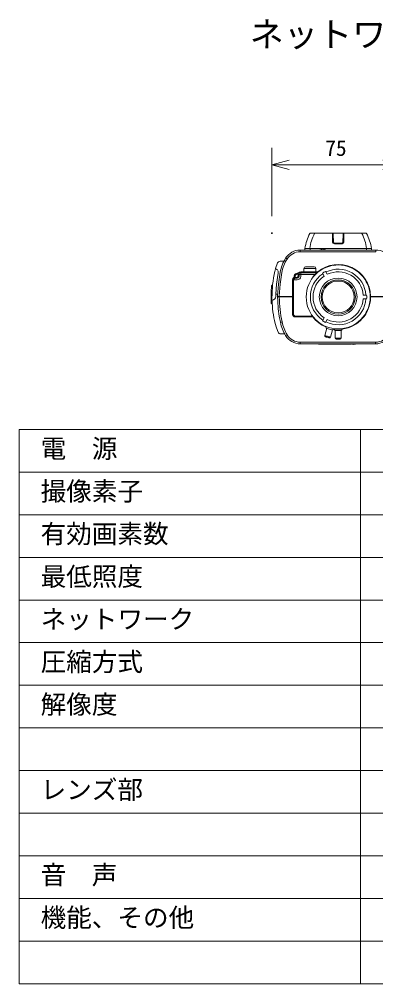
# Model space of a CAD drawing. Units: millimetres, scale not verified. Extents: x -63 to 62, y -56 to 57.
# Drawn here: x -62.5 to -20.7, y -56.4 to 56.7 of the extents above; entities that cross this region are included whole.
import ezdxf
from ezdxf.enums import TextEntityAlignment as Align

# ---------------------------------------------------------------- set-up
doc = ezdxf.new("R2010")
doc.units = ezdxf.units.MM
doc.header["$LTSCALE"] = 0.1
doc.header["$PDMODE"] = 32
doc.header["$PDSIZE"] = 0.05
for name, color, linetype, lineweight in [('0-0_0', 7, 'Continuous', 9), ('0-1_WAKU', 1, 'Continuous', 18), ('0-5_GAIKEI', 1, 'Continuous', 18), ('0-6_SUNPO', 7, 'Continuous', 9)]:
    doc.layers.add(name, color=color, linetype=linetype, lineweight=lineweight)
doc.layers.add('0-2_MOJI1', color=7, linetype='Continuous')
doc.layers.add('0-4_DEFPOINTS', color=7, linetype='Continuous')
doc.styles.add('ＭＳ ゴシック', font='')
doc.styles.get('ＭＳ ゴシック').set_extended_font_data('MS Gothic')

# ---------------------------------------------------------------- blocks, each defined once
blk = doc.blocks.new('_OPEN30')
at = {"layer": '0-0_0'}
blk.add_line((0, 0), (-1, 0), dxfattribs=at)
blk.add_lwpolyline([(-1, 0.26795), (0, 0), (-1, -0.26795)], dxfattribs=at)
blk = doc.blocks.new('D4')
at = {"layer": '0-4_DEFPOINTS'}
for p in [(-10.4347, 26.3536), (-25.4347, 18.3536), (-10.4347, 18.3536)]:
    blk.add_point(p, dxfattribs=at)
at = {"layer": '0-6_SUNPO'}
for p, q in [((-25.4347, 20.3536), (-25.4347, 28.3536)), ((-10.4347, 20.3536), (-10.4347, 28.3536)), ((-23.4347, 26.3536), (-12.4347, 26.3536))]:
    blk.add_line(p, q, dxfattribs=at)
at = {"layer": '0-6_SUNPO', "xscale": 2, "yscale": 2, "rotation": 180}
blk.add_blockref('_OPEN30', (-25.4347, 26.3536), dxfattribs=at)
at = {"layer": '0-6_SUNPO', "xscale": 2, "yscale": 2}
blk.add_blockref('_OPEN30', (-10.4347, 26.3536), dxfattribs=at)
at = {"layer": '0-6_SUNPO', "style": 'ＭＳ ゴシック'}
blk.add_text('75', height=1.833, dxfattribs=at).set_placement((-19.1847, 26.8536), align=Align.BOTTOM_LEFT)

msp = doc.modelspace()

# ---------------------------------------------------------------- linework, layer by layer
at = {"layer": '0-1_WAKU', "color": 4}
for p, q in [((-62.5001, 8.628), (62.4999, 8.628)), ((-62.5001, 8.628), (-62.5001, -56.372)), ((-22.5001, 8.628), (-22.5001, -56.372)), ((62.4999, -56.372), (-62.5001, -56.372))]:
    msp.add_line(p, q, dxfattribs=at)
at = {"layer": '0-1_WAKU'}
for p, q in [((-62.5001, 3.628), (62.4999, 3.628)), ((-62.5001, -1.372), (62.4999, -1.372)), ((-62.5001, -6.372), (62.4999, -6.372)), ((-62.5001, -11.372), (62.4999, -11.372)), ((-62.5001, -16.372), (62.4999, -16.372)), ((-62.5001, -21.372), (62.4999, -21.372)), ((-62.5001, -26.372), (62.4999, -26.372)), ((-62.5001, -31.372), (62.4999, -31.372)), ((-62.5001, -36.372), (62.4999, -36.372)), ((62.4999, -41.372), (-62.5001, -41.372)), ((62.4999, -46.372), (-62.5001, -46.372)), ((62.4999, -51.372), (-62.5001, -51.372))]:
    msp.add_line(p, q, dxfattribs=at)
at = {"layer": '0-5_GAIKEI', "color": 7}
for p, q in [((-21.8894, 31.672), (-28.3674, 31.672)), ((-29.5835, 29.672), (-20.7328, 29.672)), ((-29.0284, 29.672), (-29.0284, 29.8719)), ((-21.2284, 29.8719), (-21.2284, 29.672)), ((-20.7429, 18.672), (-29.5735, 18.672))]:
    msp.add_line(p, q, dxfattribs=at)
at = {"layer": '0-5_GAIKEI'}
for p, q in [((-27.8983, 31.672), (-27.8983, 31.6083)), ((-25.7976, 31.6083), (-25.7976, 31.672)), ((-24.4591, 31.672), (-24.4591, 31.6083)), ((-22.3584, 31.672), (-22.3584, 31.6083)), ((-25.7801, 30.6048), (-25.7976, 31.6083)), ((-25.6976, 31.5738), (-25.6801, 30.5703)), ((-24.5767, 30.5703), (-24.5591, 31.5738)), ((-24.4591, 31.6083), (-24.4767, 30.6048)), ((-29.5836, 29.4738), (-20.7328, 29.4738)), ((-21.2284, 29.872), (-29.0284, 29.872)), ((-28.4284, 29.872), (-28.4284, 29.672)), ((-27.1984, 29.7147), (-27.1984, 29.7134)), ((-26.9884, 29.7334), (-26.9884, 29.7134)), ((-26.8684, 29.7134), (-26.8684, 29.7334)), ((-26.6584, 29.7134), (-26.6584, 29.7147)), ((-25.5801, 30.472), (-24.6766, 30.472)), ((-24.6766, 30.4083), (-25.5801, 30.4083)), ((-21.8284, 29.672), (-21.8284, 29.872)), ((-31.2688, 28.7454), (-31.2883, 28.7179)), ((-32.5283, 27.2734), (-32.5481, 27.188)), ((-32.4827, 27.4525), (-32.4795, 27.4639)), ((-32.4551, 27.4566), (-32.3151, 27.3932)), ((-29.1484, 27.522), (-29.1484, 27.122)), ((-27.7484, 27.522), (-29.1484, 27.522)), ((-28.4484, 27.722), (-28.9484, 27.722)), ((-27.9484, 27.722), (-28.4484, 27.722)), ((-27.7484, 27.122), (-27.7484, 27.522)), ((-26.5641, 27.0988), (-26.6042, 27.1683)), ((-30.4684, 26.1779), (-30.4684, 26.182)), ((-30.4684, 22.1209), (-30.4684, 26.1779)), ((-30.3625, 26.1631), (-30.4684, 26.1779)), ((-30.3625, 22.1357), (-30.3625, 26.1631)), ((-30.2373, 26.4935), (-30.2942, 26.5156)), ((-30.1649, 26.4655), (-30.1623, 26.4655)), ((-29.917, 26.1712), (-30.1628, 26.1712)), ((-30.1623, 26.4655), (-29.9716, 26.4655)), ((-29.917, 26.3709), (-30.1547, 26.3709)), ((-29.8399, 26.891), (-29.862, 26.9478)), ((-29.8118, 26.8185), (-29.8118, 26.816)), ((-29.8118, 26.816), (-29.8118, 26.6252)), ((-29.7172, 26.5706), (-29.7172, 26.8083)), ((-29.1412, 27.122), (-29.5242, 27.122)), ((-29.5242, 27.122), (-29.5094, 27.0161)), ((-29.5175, 26.8164), (-29.5175, 26.5706)), ((-27.8297, 26.8164), (-29.5175, 26.8164)), ((-27.63, 27.0161), (-29.5094, 27.0161)), ((-29.1438, 27.122), (-29.1412, 27.122)), ((-29.1412, 27.122), (-28.4484, 27.122)), ((-28.4484, 27.122), (-27.7555, 27.122)), ((-28.0851, 26.5658), (-28.0677, 26.5008)), ((-27.7555, 27.122), (-27.5241, 27.122)), ((-27.7555, 27.122), (-27.753, 27.122)), ((-26.5641, 27.0988), (-26.4064, 26.8257)), ((-32.8258, 25.472), (-32.8258, 25.5713)), ((-32.855, 23.7872), (-32.6926, 23.8339)), ((-32.4448, 24.492), (-32.4467, 24.3954)), ((-32.2149, 24.492), (-32.4448, 24.492)), ((-32.2284, 24.272), (-32.2291, 24.232)), ((-32.0291, 24.232), (-32.2291, 24.232)), ((-32.0284, 24.172), (-32.2284, 24.172)), ((-32.0291, 24.232), (-32.0284, 24.2703)), ((-32.0291, 24.232), (-30.4684, 24.232)), ((-30.4684, 24.172), (-32.0284, 24.172)), ((-22.1912, 24.392), (-21.8758, 24.392)), ((-21.8758, 23.952), (-22.1912, 23.952)), ((-21.8758, 24.392), (-21.7956, 24.392)), ((-21.7956, 23.952), (-21.8758, 23.952)), ((-21.329, 24.232), (-21.3297, 24.272)), ((-21.329, 24.232), (-18.2873, 24.232)), ((-21.3278, 24.172), (-21.3289, 24.1057)), ((-18.288, 24.172), (-21.3278, 24.172)), ((-32.8703, 23.472), (-32.8703, 23.3727)), ((-30.1695, 21.822), (-28.0507, 21.822)), ((-28.1328, 21.9279), (-30.1547, 21.9279)), ((-26.9452, 21.4652), (-26.7875, 21.7383)), ((-32.5269, 21.0644), (-32.5283, 21.0706)), ((-26.9853, 21.3958), (-26.9452, 21.4652)), ((-26.4756, 20.4965), (-26.7036, 19.6455)), ((-26.5792, 20.714), (-26.5241, 20.5084)), ((-25.7524, 20.3004), (-25.6009, 20.4519)), ((-25.6207, 20.432), (-25.5278, 20.271)), ((-25.3613, 20.4292), (-25.1284, 20.422)), ((-24.7289, 20.271), (-24.6219, 20.4564)), ((-26.0274, 19.4643), (-25.7987, 20.318)), ((-25.5284, 20.272), (-24.7284, 20.272)), ((-25.4784, 20.233), (-25.4784, 19.352)), ((-25.4784, 19.352), (-25.1284, 19.352)), ((-25.3584, 19.232), (-24.8984, 19.232)), ((-25.265, 20.272), (-25.265, 20.231)), ((-25.1284, 19.352), (-24.7784, 19.352)), ((-24.9918, 20.231), (-24.9918, 20.272)), ((-24.7784, 19.352), (-24.7784, 20.233)), ((-20.7429, 18.8703), (-29.5735, 18.8703)), ((-27.4284, 18.632), (-27.4284, 18.672)), ((-27.2284, 18.632), (-27.2284, 18.672))]:
    msp.add_line(p, q, dxfattribs=at)
for points in [[(-29.5836, 29.4738), (-29.5836, 29.5468), (-29.5835, 29.5823), (-29.5835, 29.614), (-29.5835, 29.6397), (-29.5835, 29.6581), (-29.5835, 29.672)], [(-20.7328, 29.4738), (-20.7328, 29.5498), (-20.7328, 29.614), (-20.7328, 29.6569), (-20.7328, 29.672)], [(-32.2064, 27.2734), (-32.2586, 27.3516), (-32.3151, 27.3932)], [(-32.1664, 26.9681), (-32.3668, 25.6641), (-32.4448, 24.492)], [(-31.7373, 27.0258), (-31.9435, 25.6544), (-32.0284, 24.2703)], [(-29.9716, 26.4655), (-29.9105, 26.4776), (-29.8586, 26.5122)], [(-29.8586, 26.5122), (-29.824, 26.5641), (-29.8118, 26.6252)], [(-27.5184, 27.1277), (-27.5399, 27.1062), (-27.6012, 27.0449), (-27.693, 26.9531), (-27.8012, 26.8449), (-27.9095, 26.7366), (-28.0012, 26.6449), (-28.0625, 26.5836), (-28.0841, 26.562)], [(-26.7875, 26.6057), (-26.9452, 26.8788), (-26.9853, 26.9483)], [(-32.8828, 23.7853), (-32.8759, 23.7858), (-32.855, 23.7872)], [(-26.4064, 21.5183), (-26.5641, 21.2452), (-26.6042, 21.1758)], [(-26.5241, 20.5084), (-26.4947, 20.5005), (-26.411, 20.4781), (-26.2856, 20.4445), (-26.1378, 20.4049), (-25.9899, 20.3653), (-25.8646, 20.3317), (-25.7808, 20.3092), (-25.7514, 20.3014)], [(-26.7036, 19.6455), (-26.687, 19.641), (-26.639, 19.6282), (-26.5642, 19.6081), (-26.47, 19.5829), (-26.3655, 19.5549), (-26.261, 19.5269), (-26.1668, 19.5016), (-26.092, 19.4816), (-26.044, 19.4687), (-26.0274, 19.4643)], [(-26.6187, 19.4985), (-26.6018, 19.494), (-26.5537, 19.4811), (-26.4816, 19.4618), (-26.3966, 19.439), (-26.3116, 19.4162), (-26.2395, 19.3969), (-26.1913, 19.384), (-26.1744, 19.3794)], [(-25.4784, 20.232), (-25.1284, 20.232), (-24.7784, 20.232)], [(-29.5735, 18.8703), (-29.5735, 18.7943), (-29.5735, 18.73), (-29.5735, 18.6871), (-29.5735, 18.672)], [(-23.6019, 18.63), (-27.4284, 18.63), (-27.4284, 18.632)], [(-20.7429, 18.8703), (-20.7429, 18.7972), (-20.7429, 18.7617), (-20.7429, 18.73), (-20.7429, 18.7043), (-20.7429, 18.6859), (-20.7429, 18.672)]]:
    msp.add_lwpolyline(points, dxfattribs=at)
at = {"layer": '0-5_GAIKEI', "color": 7}
for points in [[(-31.9253, 28.3612), (-31.7109, 28.365), (-31.5535, 28.3677), (-31.4777, 28.3691)], [(-31.9336, 27.0624), (-32.1423, 25.6737), (-32.2284, 24.272)], [(-32.1562, 22.776), (-32.2203, 23.7059), (-32.2291, 24.232)], [(-31.8683, 21.0706), (-32.0384, 21.9122), (-32.1562, 22.776)], [(-32.1597, 20.0331), (-32.3733, 20.5435), (-32.5269, 21.0644)], [(-31.3972, 19.8336), (-31.4794, 19.835), (-31.6405, 19.8378), (-31.8597, 19.8416)]]:
    msp.add_lwpolyline(points, dxfattribs=at)
at = {"layer": '0-5_GAIKEI'}
for radius in [2.21, 2.01, 1.87]:
    msp.add_circle((-25.1284, 24.172), radius, dxfattribs=at)
at = {"layer": '0-5_GAIKEI', "color": 7}
for centre, radius, start, end in [((-28.3674, 31.572), 0.1, 90, 153.05497), ((-21.8894, 31.572), 0.1, 26.94503, 90), ((-23.1079, 28.8985), 6, 153.05497, 170.66249), ((-27.1489, 28.8985), 6, 9.33751, 26.94503), ((-29.5836, 27.672), 2, 89.99972, 148.47037), ((-20.7328, 27.672), 2, 31.5296, 90.0003), ((-31.9194, 28.0213), 0.34, 91.00001, 156.02857), ((-27.0264, 26.1032), 5, 148.47001, 168.93899), ((-19.3499, 24.172), 13.5385, 167.12802, 180.41967), ((-27.6613, 26.128), 5, 155.97628, 166.75688), ((-25.1284, 24.172), 3.75, 90, 270), ((-25.1284, 24.172), 3.75, 270, 90), ((-19.3499, 24.172), 13.5384, 177.61974, 181.96589), ((-19.35, 24.172), 13.5384, 181.63673, 193.24315), ((-27.0013, 22.216), 5, 191.72428, 210.97453), ((-31.8538, 20.1816), 0.34, 205.88522, 268.99994), ((-29.5735, 20.672), 2, 210.97416, 270.00025), ((-20.7429, 20.672), 2, 269.99972, 329.02584)]:
    msp.add_arc(centre, radius, start, end, dxfattribs=at)
at = {"layer": '0-5_GAIKEI'}
for centre, radius, start, end in [((-25.7976, 31.572), 0.1, 1, 90), ((-24.4591, 31.572), 0.1, 90, 179), ((-23.1079, 29.116), 5.4, 152.51395, 171.93615), ((-25.5801, 30.6083), 0.2, 181, 270), ((-25.5801, 30.572), 0.1, 181, 270), ((-24.6766, 30.6083), 0.2, 270, 359), ((-24.6766, 30.572), 0.1, 270, 359), ((-27.1489, 29.116), 5.4, 8.06385, 27.48605), ((-29.5835, 27.6737), 1.8, 90.00012, 148.46962), ((-26.9284, 28.3921), 1.3499, 101.53803, 108.53252), ((-26.9284, 28.3921), 1.3485, 95.95895, 101.54961), ((-27.0284, 29.5147), 0.2223, 79.63344, 100.36656), ((-26.9284, 28.3921), 1.3226, 87.39987, 92.60013), ((-26.8284, 29.5709), 0.1673, 76.17033, 103.82967), ((-26.9284, 28.3921), 1.3485, 78.45039, 84.04105), ((-26.9284, 28.3921), 1.3499, 71.46748, 78.46197), ((-27.0282, 26.1056), 4.7982, 148.46581, 168.94292), ((-34.6289, 22.9865), 6.6339, 58.04429, 59.76388), ((-32.3649, 27.8041), 0.359, 251.37594, 255.44258), ((-32.8825, 27.0295), 0.7188, 348.97454, 19.84204), ((-28.9484, 27.522), 0.2, 90, 180), ((-27.9484, 27.522), 0.2, 0, 90), ((-25.1307, 24.1684), 3.8024, 1.56176, 128.89741), ((-25.1284, 24.172), 3.34, 116.22329, 123.77671), ((-25.1284, 24.172), 3.26, 3.86953, 116.13047), ((-25.1284, 24.172), 3.75, 89.40907, 98.73413), ((-30.1683, 26.1838), 0.3001, 122.80105, 180.33569), ((-30.1546, 26.163), 0.2079, 134.99965, 179.97768), ((-30.2993, 25.6716), 0.4955, 90.12513, 97.32034), ((-30.373, 26.5037), 0.0797, 301.90598, 8.60437), ((-30.1546, 26.163), 0.2079, 90.02228, 135.00037), ((-29.7756, 10.6207), 15.5552, 91.42618, 91.93349), ((-29.9184, 26.572), 0.38, 81.4656, 188.5344), ((-30.176, 26.5444), 0.0797, 219.65448, 277.98274), ((-29.9184, 26.572), 0.2686, 66.62337, 203.37663), ((-29.9176, 26.5712), 0.2004, 270.1835, 359.8165), ((-29.9258, 26.5794), 0.4083, 271.23586, 358.76414), ((-29.85, 27.0266), 0.0797, 261.39562, 328.09403), ((-29.8908, 26.8296), 0.0797, 352.01708, 50.3457), ((-29.5125, 26.7889), 0.3333, 92.02561, 144.06803), ((-29.5094, 26.8082), 0.2079, 134.99965, 179.97768), ((-29.6541, 26.317), 0.4954, 90.12431, 97.32116), ((-29.5094, 26.8082), 0.2079, 90.02228, 135.00037), ((-29.1304, 11.266), 15.5552, 91.42618, 91.93349), ((-13.9487, 26.4287), 15.5736, 178.06681, 178.57353), ((-29.0179, 26.953), 0.4955, 172.68005, 179.87479), ((-25.1284, 24.172), 3.26, 123.86953, 236.13047), ((-25.1284, 24.172), 2.9454, 124.28352, 235.71648), ((-25.1284, 24.172), 2.9454, 4.28352, 115.71648), ((-19.45, 24.172), 13.5383, 174.43887, 183.01466), ((-32.8304, 25.4767), 0.0943, 87.23954, 182.87863), ((-19.3446, 24.1721), 13.5438, 180.41987, 181.54179), ((-33.0108, 24.3079), 0.5709, 303.87887, 8.81413), ((-16.2589, 24.4464), 15.7719, 180.99673, 191.73403), ((-25.1284, 24.172), 3.26, 243.86953, 356.13047), ((-25.1284, 24.172), 2.9454, 244.28352, 355.71648), ((-25.1284, 24.172), 3.8, 277.17981, 359), ((-25.1284, 24.172), 3.34, 356.22329, 3.77671), ((-32.8885, 23.4645), 0.0808, 174.701, 218.07833), ((-32.876, 23.4635), 0.0905, 212.66953, 273.61896), ((-30.1695, 22.1209), 0.2989, 180.00046, 269.99954), ((-30.1697, 22.1206), 0.2986, 179.99838, 270.00159), ((-30.1546, 22.1358), 0.2079, 180.02237, 225.00035), ((-30.1546, 22.1358), 0.2079, 224.99963, 269.97772), ((-25.1284, 24.172), 3.8, 218.20092, 247.82018), ((-32.931, 26.9205), 5.8133, 280.24568, 282.21356), ((-27.0028, 22.2137), 4.7984, 191.72122, 210.97803), ((-25.1284, 24.172), 3.34, 236.22329, 243.77671), ((-34.5531, 25.3729), 6.595, 299.67285, 301.4027), ((-29.5735, 20.6703), 1.8, 210.97491, 269.99988), ((-26.5877, 19.6144), 0.12, 165, 255), ((-26.1434, 19.4954), 0.12, 255, 345), ((-25.3584, 19.352), 0.12, 180, 270), ((-24.8984, 19.352), 0.12, 270, 0), ((-20.7429, 20.6703), 1.8, 270.00014, 329.02507), ((-23.3284, 19.9519), 1.3499, 251.46748, 288.53252)]:
    msp.add_arc(centre, radius, start, end, dxfattribs=at)
msp.add_ellipse((-28.4284, 31.4149), major_axis=(0, 1.5429), ratio=0.388889, start_param=3.09806457, end_param=3.14159265, dxfattribs=at)

# ---------------------------------------------------------------- block references
at = {"layer": '0-6_SUNPO'}
msp.add_blockref('D4', (-7.4533, 13.3101), dxfattribs=at)

# ---------------------------------------------------------------- texts
at = {"layer": '0-2_MOJI1', "style": 'ＭＳ ゴシック'}
for s, height, p in [('ネットワークカメラ', 2.933, (-35.5001, 52.628)), ('電\u3000源', 2.199, (-60.0001, 4.628)), ('撮像素子', 2.199, (-60.0001, -0.372)), ('有効画素数', 2.199, (-60.0001, -5.372)), ('最低照度', 2.199, (-60.0001, -10.372)), ('ネットワーク', 2.199, (-60.0001, -15.372)), ('圧縮方式', 2.199, (-60.0001, -20.372)), ('解像度', 2.199, (-60.0001, -25.372)), ('レンズ部', 2.199, (-60.0001, -35.372)), ('音\u3000声', 2.199, (-60.0001, -45.372)), ('機能、その他', 2.199, (-60.0001, -50.372))]:
    msp.add_text(s, height=height, dxfattribs=at).set_placement(p, align=Align.BOTTOM_LEFT)

doc.saveas('drawing.dxf')
